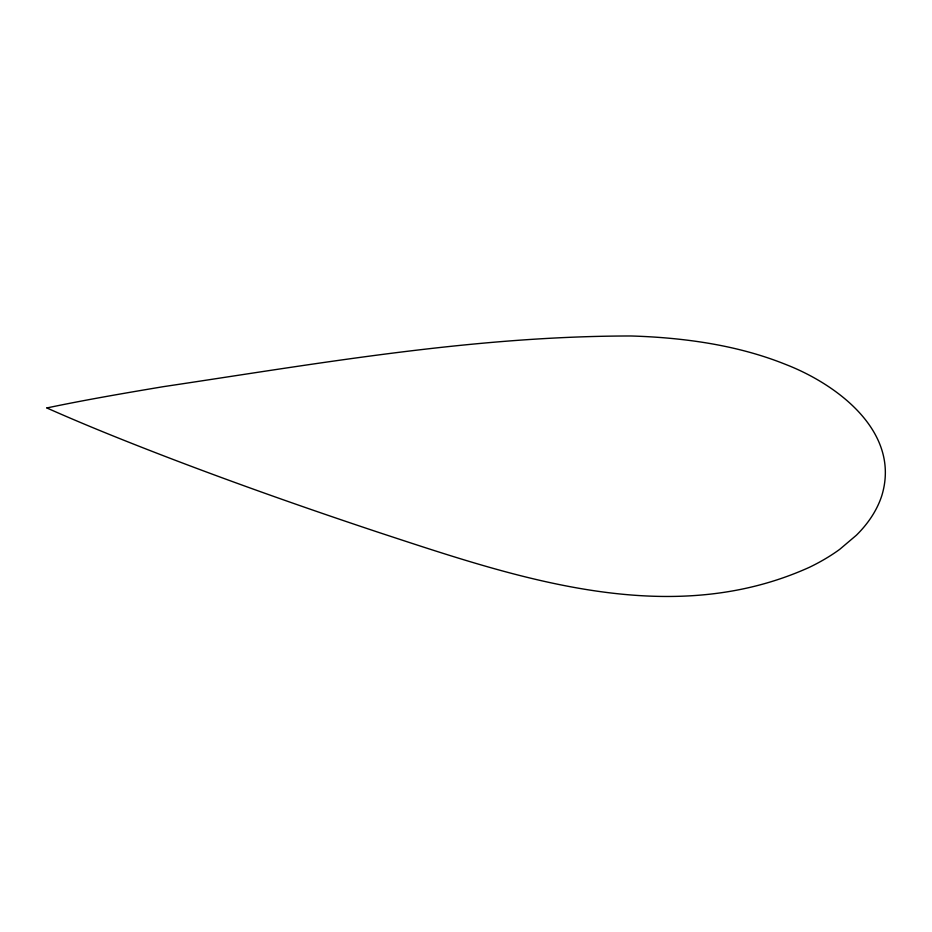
<?xml version="1.0" encoding="UTF-8"?>
<svg xmlns="http://www.w3.org/2000/svg" width="932" height="932" viewBox="0 0 932 932"><rect width="100%" height="100%" fill="white"/><g stroke="black" fill="none" stroke-linecap="round" stroke-linejoin="round"><path stroke-width="1.4" d="M47.078 407.901C85.593 399.828 124.399 393.199 163.205 386.687C318.29 363.538 473.864 335.974 631.092 335.986A372.066 214.814 0 0 1 660.811 337.535C703.369 340.809 745.938 348.452 785.664 364.435C837.286 384.415 900.894 431.912 881.917 495.288A215.618 124.492 0 0 1 874.6 511.854A210.912 121.766 0 0 1 856.322 535.283L839.72 549.344A212.484 122.674 0 0 1 809.454 567.285C669.083 630.719 516.072 577.525 378.811 532.463C307.117 508.616 235.819 483.522 165.267 456.447C125.459 441.116 85.651 425.213 46.74 407.913"/></g></svg>
